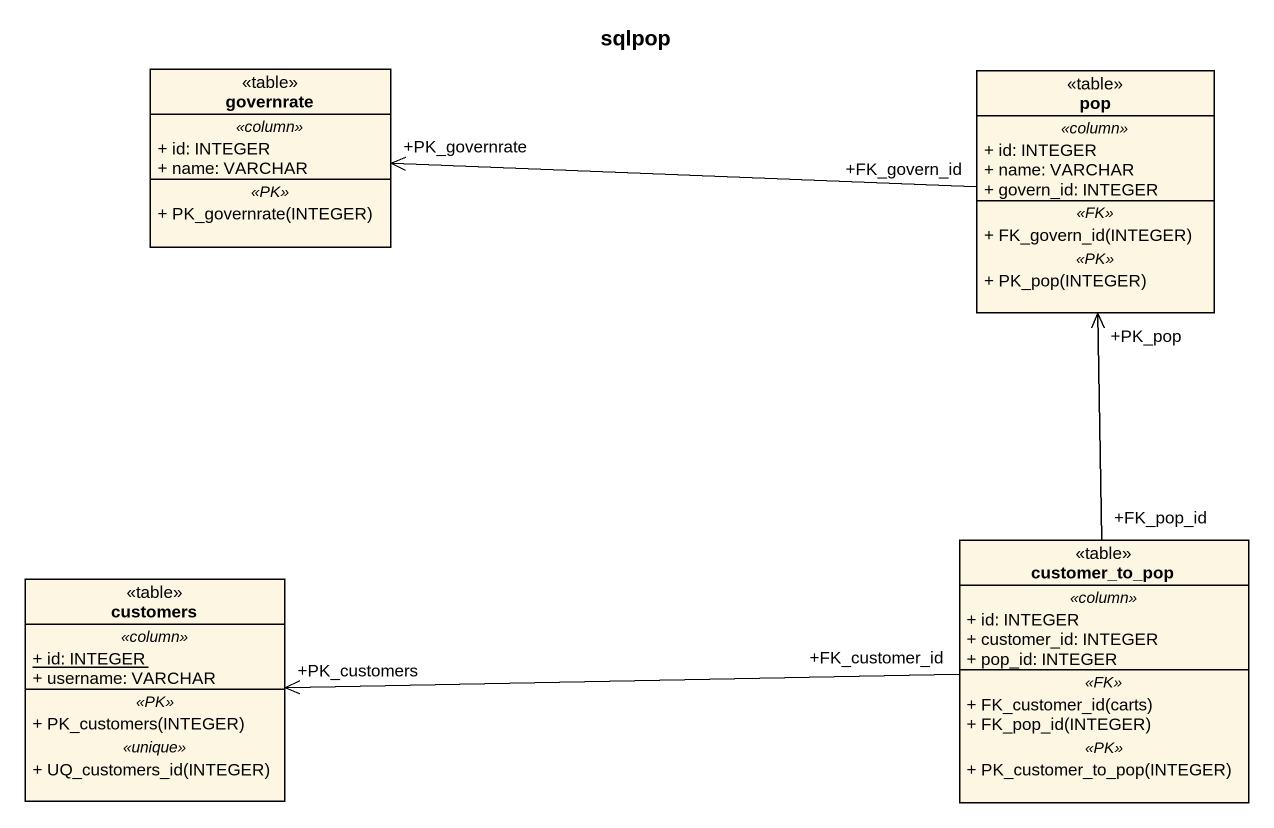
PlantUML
@startuml
title sqlpop
hide circle
hide empty members
skinparam classAttributeIconSize 0
class governrate <<table>> {
  .. <<column>> ..
  + id: INTEGER
  + name: VARCHAR
  .. <<PK>> ..
  + PK_governrate(INTEGER)
}
class pop <<table>> {
  .. <<column>> ..
  + id: INTEGER
  + name: VARCHAR
  + govern_id: INTEGER
  .. <<FK>> ..
  + FK_govern_id(INTEGER)
  .. <<PK>> ..
  + PK_pop(INTEGER)
}
class customers <<table>> {
  .. <<column>> ..
  {static} + id: INTEGER
  + username: VARCHAR
  .. <<PK>> ..
  + PK_customers(INTEGER)
  .. <<unique>> ..
  + UQ_customers_id(INTEGER)
}
class customer_to_pop <<table>> {
  .. <<column>> ..
  + id: INTEGER
  + customer_id: INTEGER
  + pop_id: INTEGER
  .. <<FK>> ..
  + FK_customer_id(carts)
  + FK_pop_id(INTEGER)
  .. <<PK>> ..
  + PK_customer_to_pop(INTEGER)
}
pop "+FK_govern_id" -left-> "+PK_governrate" governrate
customer_to_pop "+FK_pop_id" -up-> "+PK_pop" pop
customer_to_pop "+FK_customer_id" -left-> "+PK_customers" customers
@enduml
